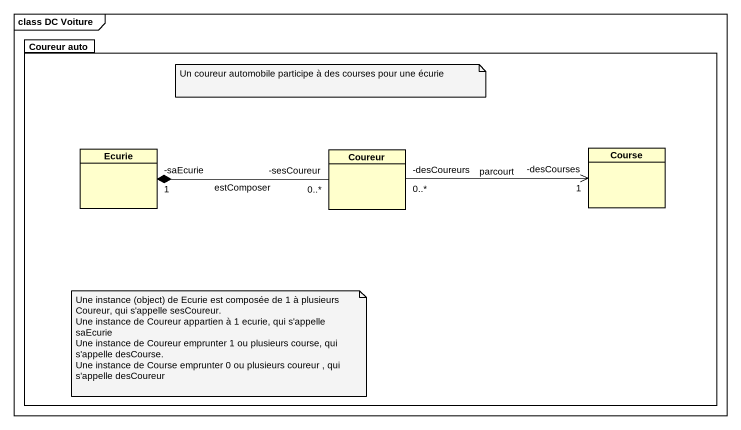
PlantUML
@startuml
mainframe class DC Voiture
hide circle
hide empty members
package "Coureur auto" as Coureur_auto {
  class Ecurie
  class Coureur
  class Course
}
Coureur "-sesCoureur\n0..*" -left-* "-saEcurie\n1" Ecurie : estComposer
Course "-desCourses\n1" <-left- "-desCoureurs\n0..*" Coureur : parcourt
note as N1
  Un coureur automobile participe à des courses pour une écurie
end note
note as N2
  Une instance (object) de Ecurie est composée de 1 à plusieurs Coureur, qui s'appelle sesCoureur.
  Une instance de Coureur appartien à 1 ecurie, qui s'appelle saEcurie
  Une instance de Coureur emprunter 1 ou plusieurs course, qui s'appelle desCourse.
  Une instance de Course emprunter 0 ou plusieurs coureur , qui s'appelle desCoureur
end note
@enduml
